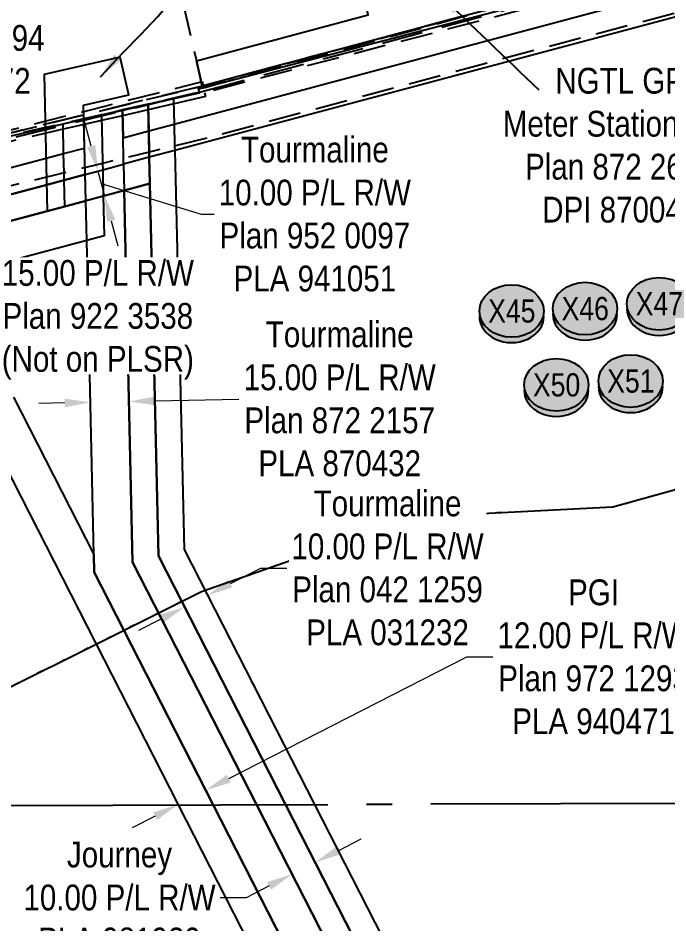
# Model space of a CAD drawing. Extents: x 511972 to 519868, y 5975265 to 5984215.
# Drawn here: x 519129.4 to 519381.2, y 5976963.1 to 5977314.4 of the extents above; entities that cross this region are included whole.
import ezdxf
from ezdxf.enums import TextEntityAlignment as Align

# ---------------------------------------------------------------- set-up
doc = ezdxf.new("R2010")
doc.units = 0
doc.header["$LTSCALE"] = 5
doc.header["$PDSIZE"] = 0.5
for name, pattern in [('foc-ACCESSROAD', [3.75, 2.5, -1.25]), ('foc-FLOWLINE', [3.75, 2.5, -1.25]), ('foc-QUARTERLINE', [33, 25, -3, 2, -3]), ('foc-WHEELTRACKS', [2, 0.4, -1.6]), ('HIDDEN2', [4.7625, 3.175, -1.5875])]:
    doc.linetypes.add(name, pattern=pattern)
doc.layers.get('Defpoints').update_dxf_attribs({"color": 9})
for name, color, linetype in [('AS-POWER', 104, 'foc-POWER'), ('AS-TELUS', 224, 'foc-TEL'), ('F-AR', 190, 'foc-ACCESSROAD'), ('F-EZE', 190, 'foc-FLOWLINE'), ('F-RW', 190, 'Continuous'), ('F-WS', 190, 'foc-ACCESSROAD'), ('L-QSEC', 8, 'foc-QUARTERLINE'), ('P-CROSSINGS', 250, 'Continuous'), ('T-EXISTING RTF', 220, 'HIDDEN2'), ('T-WATER-P3', 160, 'foc-WHEELTRACKS')]:
    doc.layers.add(name, color=color, linetype=linetype)
doc.layers.add('F-RW-T', color=190, linetype='Continuous', lineweight=9)
doc.styles.add('80CG', font='ARIALN.TTF', dxfattribs={"height": 10})
doc.styles.add('80L', font='ARIALN.TTF', dxfattribs={"height": 10})
doc.styles.add('Crossing', font='ARIALN.TTF', dxfattribs={"height": 10})
doc.styles.add('foc-LtypeFont', font='ARIALN.TTF', dxfattribs={"height": 7.35})
doc.linetypes.add('foc-POWER', pattern='A,6,-1,["P",foc-LtypeFont,S=0.2,R=0,X=-0.625,Y=-0.75],-1.24,4', length=12.24)
doc.linetypes.add('foc-TEL', pattern='A,2,-1,["T",foc-LtypeFont,S=0.2,R=0,X=-0.425,Y=-0.75],-1.24,8', length=12.24)
doc.linetypes.add('foc-TOPO-flowdirection-NOLINE', pattern='A,0,[">",foc-LtypeFont,S=0.3,R=0,X=0,Y=-0.945],-20,[">",foc-LtypeFont,S=0.3,R=0,X=0,Y=-0.945],0', length=20)
doc.dimstyles.new('Compass 5 000', dxfattribs={"dimscale": 5, "dimtxt": 9, "dimasz": 2, "dimexe": 0.2, "dimexo": 0.0625, "dimgap": 0.5, "dimtad": 0, "dimtih": 1, "dimtoh": 1, "dimzin": 0, "dimdsep": 46, "dimtxsty": '80CG', "dimcen": 0.1, "dimse1": 1, "dimse2": 1, "dimclrd": 256, "dimclrt": 256, "dimaunit": 1, "dimadec": 4, "dimazin": 0, "dimtfac": 0.06, "dimtofl": 0, "dimtmove": 0, "dimatfit": 1, "dimfxl": 0.2, "dimtolj": 1, "dimtzin": 0, "dimlwd": -1, "dimarcsym": 0})

# ---------------------------------------------------------------- blocks, each defined once
blk = doc.blocks.new('*D501')
at = {"layer": 'Defpoints', "color": 0, "transparency": 16777216}
for p in [(519202.78, 5977090.53), (519206.16, 5977083.93), (519197.25, 5977079.38)]:
    blk.add_point(p, dxfattribs=at)
at = {"layer": 'F-RW-T', "transparency": 16777216}
for p, q in [((519211.69, 5977095.08), (519223.49, 5977101.11)), ((519223.49, 5977101.11), (519233.49, 5977101.11)), ((519184.97, 5977081.43), (519176.06, 5977076.88))]:
    blk.add_line(p, q, dxfattribs=at)
for points in [[(519210.93, 5977096.56), (519212.45, 5977093.6), (519202.78, 5977090.53)], [(519184.21, 5977082.92), (519185.73, 5977079.95), (519193.88, 5977085.98)]]:
    blk.add_solid(points, dxfattribs=at)
at = {"layer": 'F-RW-T', "transparency": 16777216, "insert": (519272.57, 5977101.11), "char_height": 10, "attachment_point": 5, "style": '80CG', "bg_fill": 3, "box_fill_scale": 1.1, "bg_fill_color": 256, "bg_fill_true_color": 13158600, "bg_fill_transparency": 0}
blk.add_mtext('\\A1;Tourmaline \\P10.00 P/L R/W^JPlan 042 1259\\PPLA 031232', dxfattribs=at)
blk = doc.blocks.new('*D506')
at = {"layer": 'Defpoints', "color": 0, "transparency": 16777216}
for p in [(519172.35, 5977165.71), (519157.46, 5977161.98), (519172.42, 5977162.32)]:
    blk.add_point(p, dxfattribs=at)
at = {"layer": 'F-RW-T', "transparency": 16777216}
for p, q in [((519182.34, 5977165.93), (519214.93, 5977166.67)), ((519147.38, 5977165.14), (519137.39, 5977164.92))]:
    blk.add_line(p, q, dxfattribs=at)
for points in [[(519147.35, 5977166.81), (519147.42, 5977163.48), (519157.38, 5977165.37)], [(519182.31, 5977167.6), (519182.38, 5977164.27), (519172.35, 5977165.71)]]:
    blk.add_solid(points, dxfattribs=at)
at = {"layer": 'F-RW-T', "transparency": 16777216, "insert": (519254.02, 5977166.67), "char_height": 10, "attachment_point": 5, "style": '80CG'}
blk.add_mtext('\\A1;Tourmaline\\P15.00 P/L R/W\\PPlan 872 2157\\PPLA 870432', dxfattribs=at)
blk = doc.blocks.new('*D509')
at = {"layer": 'Defpoints', "color": 0, "transparency": 16777216}
for p in [(519193.56, 5977031.63), (519182.87, 5977026.17), (519202.11, 5977014.89)]:
    blk.add_point(p, dxfattribs=at)
at = {"layer": 'F-RW-T', "transparency": 16777216}
for p, q in [((519211.01, 5977019.44), (519303.35, 5977066.62)), ((519303.35, 5977066.62), (519313.35, 5977066.62)), ((519182.52, 5977004.88), (519173.61, 5977000.33))]:
    blk.add_line(p, q, dxfattribs=at)
for points in [[(519210.25, 5977020.93), (519211.77, 5977017.96), (519202.11, 5977014.89)], [(519181.76, 5977006.37), (519183.28, 5977003.4), (519191.42, 5977009.43)]]:
    blk.add_solid(points, dxfattribs=at)
at = {"layer": 'F-RW-T', "transparency": 16777216, "insert": (519352.43, 5977066.62), "char_height": 10, "attachment_point": 5, "style": '80CG'}
blk.add_mtext('\\A1;PGI\\P12.00 P/L R/W^JPlan 972 1293\\PPLA 940471', dxfattribs=at)
blk = doc.blocks.new('*D510')
at = {"layer": 'Defpoints', "color": 0, "transparency": 16777216}
for p in [(519163.41, 5977255.91), (519162.87, 5977245.46), (519165.99, 5977246.29)]:
    blk.add_point(p, dxfattribs=at)
at = {"layer": 'F-RW-T', "transparency": 16777216}
for p, q in [((519157.7, 5977264.73), (519155.11, 5977274.39)), ((519160.29, 5977255.07), (519162.87, 5977245.46)), ((519161.58, 5977250.26), (519200.31, 5977238.33)), ((519200.31, 5977238.33), (519205.31, 5977238.33)), ((519165.46, 5977235.8), (519168.06, 5977226.14))]:
    blk.add_line(p, q, dxfattribs=at)
for points in [[(519159.31, 5977265.16), (519156.09, 5977264.3), (519160.29, 5977255.07)], [(519167.07, 5977236.23), (519163.85, 5977235.37), (519162.87, 5977245.46)]]:
    blk.add_solid(points, dxfattribs=at)
at = {"layer": 'F-RW-T', "transparency": 16777216, "insert": (519244.4, 5977238.33), "char_height": 10, "attachment_point": 5, "style": '80CG'}
blk.add_mtext('\\A1;Tourmaline\\P10.00 P/L R/W^JPlan 952 0097\\PPLA 941051', dxfattribs=at)
blk = doc.blocks.new('*D512')
at = {"layer": 'Defpoints', "color": 0, "transparency": 16777216}
for p in [(519238.72, 5976998.21), (519229.8, 5976993.65), (519235.56, 5976982.37)]:
    blk.add_point(p, dxfattribs=at)
at = {"layer": 'F-RW-T', "transparency": 16777216}
for p, q in [((519253.38, 5976991.48), (519262.29, 5976996.03)), ((519226.66, 5976977.82), (519217.75, 5976973.27)), ((519217.75, 5976973.27), (519207.75, 5976973.27))]:
    blk.add_line(p, q, dxfattribs=at)
for points in [[(519252.62, 5976992.96), (519254.14, 5976990), (519244.48, 5976986.93)], [(519225.9, 5976979.31), (519227.41, 5976976.34), (519235.56, 5976982.37)]]:
    blk.add_solid(points, dxfattribs=at)
at = {"layer": 'F-RW-T', "transparency": 16777216, "insert": (519168.67, 5976973.27), "char_height": 10, "attachment_point": 5, "style": '80CG'}
blk.add_mtext('\\A1;Journey\\P10.00 P/L R/W\\PPLA 981929', dxfattribs=at)
blk = doc.blocks.new('*D521')
at = {"layer": 'Defpoints', "color": 0, "transparency": 16777216}
for p in [(519293.39, 5976913.16), (519294.21, 5976911.56), (519284.49, 5976908.61)]:
    blk.add_point(p, dxfattribs=at)
at = {"layer": 'F-RW-T', "transparency": 16777216}
for p, q in [((519303.11, 5976916.11), (519312.02, 5976920.66)), ((519312.02, 5976920.66), (519322.02, 5976920.66)), ((519276.4, 5976902.46), (519267.49, 5976897.91))]:
    blk.add_line(p, q, dxfattribs=at)
for points in [[(519302.36, 5976917.59), (519303.87, 5976914.62), (519294.21, 5976911.56)], [(519275.64, 5976903.95), (519277.16, 5976900.98), (519285.3, 5976907.01)]]:
    blk.add_solid(points, dxfattribs=at)
at = {"layer": 'F-RW-T', "transparency": 16777216, "insert": (519361.1, 5976920.66), "char_height": 10, "attachment_point": 5, "style": '80CG'}
blk.add_mtext('\\A1;Tourmaline \\P10.00 P/L R/W^JPlan 042 1259\\PPLA 031232', dxfattribs=at)
blk = doc.blocks.new('*D610')
at = {"layer": 'Defpoints', "color": 0, "transparency": 16777216}
for p in [(519092.42, 5977204.32), (519052.65, 5977139.78), (519066.7, 5977134.6)]:
    blk.add_point(p, dxfattribs=at)
at = {"layer": 'F-RW-T', "transparency": 16777216}
for p, q in [((519068.98, 5977212.96), (519059.6, 5977216.42)), ((519101.8, 5977200.86), (519111.18, 5977197.39)), ((519111.18, 5977197.39), (519121.18, 5977197.39))]:
    blk.add_line(p, q, dxfattribs=at)
for points in [[(519069.56, 5977214.52), (519068.4, 5977211.4), (519078.36, 5977209.5)], [(519102.38, 5977202.42), (519101.22, 5977199.29), (519092.42, 5977204.32)]]:
    blk.add_solid(points, dxfattribs=at)
at = {"layer": 'F-RW-T', "transparency": 16777216, "insert": (519160.27, 5977197.39), "char_height": 10, "attachment_point": 5, "style": '80CG', "bg_fill": 3, "box_fill_scale": 1.1, "bg_fill_color": 256, "bg_fill_true_color": 13158600, "bg_fill_transparency": 0}
blk.add_mtext('\\A1;15.00 P/L R/W\\PPlan 922 3538\\P(Not on PLSR)', dxfattribs=at)
blk = doc.blocks.new('xing2')
h = blk.add_hatch(color=50)
h.dxf.hatch_style = 1
edge = h.paths.add_edge_path()
edge.add_ellipse((0, 0), major_axis=(-12.5, 0), ratio=0.816297, start_angle=0, end_angle=360)
h = blk.add_hatch(color=250)
h.dxf.hatch_style = 1
edge = h.paths.add_edge_path()
edge.add_ellipse((0, -2.05), major_axis=(-12.5, 0), ratio=0.816297, start_angle=0, end_angle=180)
edge.add_line((12.5, -2.05), (12.5, 0))
edge.add_ellipse((0, 0), major_axis=(-12.5, 0), ratio=0.816297, start_angle=0, end_angle=180, ccw=False)
edge.add_line((-12.5, 0), (-12.5, -2.05))
at = {"color": 250}
blk.add_ellipse((0, 0), major_axis=(-12.5, 0), ratio=0.816297, dxfattribs=at)
blk.add_ellipse((0, -2.05), major_axis=(-12.5, 0), ratio=0.816297, start_param=0, end_param=3.141593, dxfattribs=at)
at = {"color": 250, "style": 'Crossing'}
blk.add_attdef('CROSSING', text='', height=9, dxfattribs=at).set_placement((0.09, 0.02), align=Align.MIDDLE_CENTER)
at = {"color": 250, "style": 'Crossing', "flags": 1}
for tag, p in [('OWNER', (0.09, -12.49)), ('DESCRIPTION', (0.09, -25.77)), ('LOCATION', (0.09, -39.3)), ('DWG_REF', (0.09, -52.84))]:
    blk.add_attdef(tag, text='', height=9, dxfattribs=at).set_placement(p, align=Align.MIDDLE_CENTER)

msp = doc.modelspace()

# ---------------------------------------------------------------- linework, layer by layer
at = {"layer": 'AS-POWER', "flags": 128}
msp.add_lwpolyline([(518904.905, 5976104.164), (518910.012, 5976112.372), (518946.223, 5976183.36), (518952.355, 5976201.886), (518955.477, 5976211.327), (518956.804, 5976240.855), (518953.793, 5976377.119), (518954.052, 5976386.278), (518954.108, 5976388.256), (518954.475, 5976401.239), (518955.903, 5976451.771), (518959.222, 5976526.546), (518952.63, 5976601.004), (518910.925, 5976913.115), (518896.493, 5976986.575), (518890.52, 5977009.969), (518889.115, 5977015.476), (518882.021, 5977035.443), (518875.095, 5977054.937), (518871.657, 5977064.615), (518868.219, 5977074.292), (518862.432, 5977090.579), (518861.57, 5977090.02), (518859.852, 5977094.855), (518860.714, 5977095.413), (518860.37, 5977096.382), (518864.681, 5977099.174), (518865.025, 5977098.204), (518873.936, 5977103.979), (518882.235, 5977109.353), (518888.871, 5977113.652), (518900.747, 5977121.344), (518908.143, 5977126.135), (518909.394, 5977126.945), (518918.948, 5977133.133), (518928.235, 5977139.149), (518938.51, 5977145.805), (518949.859, 5977177.835), (518957.273, 5977198.759), (518968.862, 5977231.467), (518986.336, 5977235.854), (519004.108, 5977240.317), (519004.445, 5977240.401), (519023.655, 5977245.225), (519038.488, 5977248.949), (519053.673, 5977254.658), (519054.624, 5977253.93), (519054.97, 5977252.42), (519055.008, 5977252.254), (519065.477, 5977254.656), (519146.363, 5977273.217), (519154.477, 5977275.079), (519161.255, 5977276.634), (519169.391, 5977278.501), (519179.311, 5977280.778), (519189.225, 5977283.053), (519199.615, 5977285.437), (519199.277, 5977286.91), (519325.606, 5977319.869), (519328.279, 5977320.573), (519327.261, 5977324.439), (519572.279, 5977388.935), (519602.404, 5977396.864), (519673.61, 5977415.608)], dxfattribs=at)
at = {"layer": 'AS-TELUS', "flags": 128}
msp.add_lwpolyline([(515949.579, 5976047.787), (516027.471, 5976044.952), (516057.085, 5976061.937), (516196.547, 5976141.928), (516321.736, 5976225.403), (516334.645, 5976234.011), (517019.32, 5976690.567), (517074.049, 5976702.55), (517262.929, 5976676.251), (517491.046, 5976610.482), (517580.697, 5976616.487), (517637.752, 5976625.801), (517806.311, 5976653.315), (517942.511, 5976616.621), (518055.969, 5976608.454), (518337.467, 5976668.26), (518507.877, 5976664.878), (518685.061, 5976704.353), (518781.744, 5976791.003), (518834.127, 5976972.19), (518937.633, 5977055.49), (518940.813, 5977056.381), (518957.788, 5977061.137), (519006.67, 5977074.834), (519026.59, 5977077.443), (519046.571, 5977080.02), (519101.819, 5977229.619), (519117.15, 5977233.302), (519180.44, 5977250.193), (519179.718, 5977280.258)], dxfattribs=at)
at = {"layer": 'F-AR', "flags": 128}
msp.add_lwpolyline([(519673.706, 5977392.714), (519604.001, 5977374.326), (519573.876, 5977366.372), (519330.387, 5977302.078), (519205.64, 5977268.646), (519190.045, 5977264.846), (519180.165, 5977262.438), (519170.201, 5977260.01), (519162.102, 5977258.037), (519147.172, 5977254.399), (519078.132, 5977237.576), (519072.257, 5977236.144), (519057.277, 5977232.494), (519036.782, 5977227.783), (519036.775, 5977229.565), (519036.749, 5977235.631), (519036.695, 5977248.289), (519052.68, 5977251.915), (519053.021, 5977251.988), (519066.118, 5977255.208), (519066.96, 5977255.409), (519081.803, 5977259.02), (519200.682, 5977288.029), (519201.094, 5977288.139), (519325.245, 5977321.41), (519573.789, 5977387.04), (519603.914, 5977394.994), (519673.619, 5977413.4)], dxfattribs=at)
at = {"layer": 'F-EZE'}
msp.add_lwpolyline([(519326.112, 5977317.935), (519201.659, 5977285.466), (519202.01, 5977283.936), (519189.672, 5977281.105), (519179.758, 5977278.83), (519169.838, 5977276.553), (519161.702, 5977274.686), (519154.924, 5977273.131), (519146.81, 5977271.269), (519065.924, 5977252.708), (519053.507, 5977249.859), (519053.022, 5977251.973), (519052.837, 5977252.781), (519052.458, 5977253.071), (519045.692, 5977258.251), (519051.245, 5977259.278), (519053.929, 5977259.775), (519053.446, 5977262.384), (519062.956, 5977255.103), (519200.325, 5977289.635), (519200.761, 5977289.878), (519201.094, 5977288.14), (519201.232, 5977287.418), (519325.245, 5977321.41)], dxfattribs=at)
at = {"layer": 'F-RW', "flags": 128}
for points in [[(519673.708, 5977392.292), (519604.004, 5977373.605), (519573.88, 5977365.56), (519190.086, 5977263.066), (519180.209, 5977260.429), (519170.272, 5977257.763), (519170.5, 5977247.504), (519173.754, 5977103.341), (519221.776, 5977009.351), (519299.085, 5976858.045), (519306.533, 5976843.467), (519315.78, 5976825.367), (519384.449, 5976690.941), (519510.869, 5976452.175), (519529.639, 5976424.096), (519539.452, 5976409.416), (519547.673, 5976397.119), (519578.149, 5976354.506), (519608.486, 5976312.09), (519622.378, 5976292.664), (519678.692, 5976211.933)], [(519090.033, 5977246.739), (519140.236, 5977260.048), (519147.016, 5977261.844), (519155.135, 5977263.995), (519154.888, 5977274.696), (519154.873, 5977275.33), (519161.645, 5977276.881), (519169.784, 5977278.769), (519169.802, 5977278.037), (519170.046, 5977267.994), (519179.985, 5977270.658), (519189.848, 5977273.292), (519573.836, 5977375.875)], [(519140.674, 5977239.577), (519155.587, 5977243.56), (519154.743, 5977280.598), (519172.243, 5977284.623), (519168.88, 5977299.237), (519139.47, 5977292.488), (519140.674, 5977239.577)], [(519305.979, 5976866.543), (519232.999, 5977009.392), (519183.728, 5977105.842), (519180.44, 5977250.193), (519180.209, 5977260.429), (519180.165, 5977262.438), (519179.985, 5977270.658), (519179.718, 5977280.258), (519179.696, 5977281.059), (519189.623, 5977283.305), (519189.641, 5977282.481), (519189.848, 5977273.292), (519190.045, 5977264.845), (519190.086, 5977263.066), (519193.678, 5977108.357), (519244.207, 5977009.433), (519320.329, 5976860.425)], [(519096.029, 5977237.998), (519140.457, 5977249.797), (519147.231, 5977251.605), (519155.369, 5977253.779), (519162.155, 5977255.57), (519170.272, 5977257.763), (519170.201, 5977260.01), (519170.046, 5977267.994), (519169.802, 5977278.037), (519169.784, 5977278.769), (519179.696, 5977281.059), (519179.718, 5977280.258), (519179.985, 5977270.658), (519180.165, 5977262.438), (519180.209, 5977260.429), (519180.44, 5977250.193), (519170.5, 5977247.504), (519162.363, 5977245.32), (519155.606, 5977243.541), (519147.442, 5977241.391), (519140.674, 5977239.577), (519101.647, 5977229.166)], [(519101.647, 5977229.166), (519140.674, 5977239.577), (519147.442, 5977241.391), (519147.231, 5977251.605), (519147.172, 5977254.399), (519147.016, 5977261.844), (519146.775, 5977272.879), (519146.763, 5977273.446), (519154.873, 5977275.33), (519161.645, 5977276.881), (519161.663, 5977276.214), (519161.934, 5977265.828), (519162.102, 5977258.036), (519162.155, 5977255.57), (519162.363, 5977245.32), (519162.735, 5977229.913), (519155.961, 5977228.172), (519095.295, 5977211.991)], [(519286.952, 5976848.847), (519204.97, 5977009.289), (519158.871, 5977099.507), (519158.714, 5977106.409), (519155.961, 5977228.172), (519155.606, 5977243.541), (519155.369, 5977253.779), (519147.231, 5977251.605), (519140.457, 5977249.797), (519096.029, 5977237.998), (519088.153, 5977235.894), (519085.043, 5977227.501), (519083.909, 5977224.416), (519077.563, 5977207.245), (519066.875, 5977178.36), (519061.594, 5977164.077), (519035.642, 5977093.739), (519033.18, 5977087.067), (519026.59, 5977077.443), (518995.398, 5977031.853), (518988.671, 5977008.497), (518972.698, 5976953.058)], [(519676.455, 5976741.632), (519606.591, 5976760.865), (519576.398, 5976769.177), (519306.533, 5976843.467), (519299.085, 5976858.045), (519221.776, 5977009.351), (519173.754, 5977103.341), (519170.5, 5977247.504), (519180.44, 5977250.193), (519183.728, 5977105.842), (519232.999, 5977009.392), (519305.979, 5976866.543), (519313.434, 5976851.95), (519562.945, 5976783.259), (519576.354, 5976779.568), (519606.547, 5976771.255), (519676.411, 5976752.021)], [(519127.551, 5977167.382), (519158.714, 5977106.409), (519158.871, 5977099.507), (519204.97, 5977009.289), (519286.952, 5976848.847)], [(519280.497, 5976835.126), (519191.522, 5977009.24), (519117.586, 5977153.93)]]:
    msp.add_lwpolyline(points, dxfattribs=at)
msp.add_lwpolyline([(519201.094, 5977288.139), (519200.682, 5977288.029), (519200.32, 5977289.625), (519200.016, 5977290.955), (519198.465, 5977297.77), (519265.042, 5977315.634), (519254.368, 5977361.899), (519295.326, 5977371.289), (519312.858, 5977375.317), (519323.358, 5977329.623), (519324.891, 5977322.952), (519325.245, 5977321.41), (519201.094, 5977288.139)], close=True, dxfattribs=at)
at = {"layer": 'F-WS', "flags": 128}
msp.add_lwpolyline([(519066.121, 5977255.173), (519052.686, 5977251.891), (519052.164, 5977254.595), (519051.396, 5977258.508), (519050.755, 5977261.775), (519049.181, 5977269.795), (519047.256, 5977279.607), (519046.122, 5977285.382), (519046.008, 5977286.215), (519043.203, 5977300.369), (519023.343, 5977401.475), (519027.151, 5977402.348), (519167.079, 5977434.414), (519168.619, 5977427.771), (519171.968, 5977413.159), (519175.322, 5977398.538), (519198.465, 5977297.77), (519200.016, 5977290.955), (519200.331, 5977289.571), (519200.682, 5977288.029), (519201.168, 5977286.02), (519189.623, 5977283.305), (519179.696, 5977281.059), (519169.784, 5977278.769), (519161.645, 5977276.881), (519154.873, 5977275.33), (519146.763, 5977273.446), (519139.969, 5977271.952), (519081.808, 5977258.964), (519066.964, 5977255.368), (519066.121, 5977255.173)], close=True, dxfattribs=at)
at = {"layer": 'L-QSEC'}
msp.add_line((517969.416, 5977004.766), (519575.378, 5977010.669), dxfattribs=at)
at = {"layer": 'T-EXISTING RTF'}
for points in [[(518924.577, 5977912.316), (518936.864, 5977842.228), (518942.149, 5977812.088), (519028.37, 5977320.403), (519031.994, 5977299.974), (519034.57, 5977285.171), (519034.705, 5977245.788), (519041.169, 5977247.254), (519053.111, 5977249.963), (519053.469, 5977250.04), (519066.588, 5977253.266), (519067.428, 5977253.466), (519082.276, 5977257.078), (519201.177, 5977286.092), (519201.61, 5977286.208), (519325.758, 5977319.479), (519574.299, 5977385.107), (519604.424, 5977393.061), (519673.628, 5977411.335)], [(519673.619, 5977413.4), (519603.914, 5977394.994), (519573.789, 5977387.04), (519325.245, 5977321.41), (519201.094, 5977288.139), (519200.682, 5977288.029), (519081.803, 5977259.02), (519066.96, 5977255.409), (519066.118, 5977255.208), (519053.021, 5977251.988), (519052.68, 5977251.915), (519042.778, 5977249.669), (519036.695, 5977248.289), (519036.568, 5977285.347), (519033.962, 5977300.32), (519030.339, 5977320.75), (518944.118, 5977812.433), (518938.833, 5977842.573), (518926.605, 5977912.323)]]:
    msp.add_lwpolyline(points, dxfattribs=at)
at = {"layer": 'T-WATER-P3', "flags": 128}
msp.add_lwpolyline([(519527.19, 5977250.276), (519514.811, 5977246.434), (519487.333, 5977224.292), (519447.346, 5977166.498), (519419.856, 5977144.957), (519401.868, 5977136.358), (519359.931, 5977124.74), (519306.718, 5977122.053), (519253.675, 5977110.52), (519200.472, 5977091.93), (519083.074, 5977033.383), (519052.826, 5977007.137), (519017.955, 5976971.647), (518983.57, 5976949.823), (518947.192, 5976891.499), (518917.087, 5976873.358), (518819.808, 5976845.063), (518758.425, 5976838.014), (518737.86, 5976838.518), (518701.694, 5976846.514), (518658.904, 5976863.24), (518614.443, 5976865.677), (518570.926, 5976865.88), (518538.775, 5976875.758), (518496.804, 5976904.5), (518452.589, 5976925.098), (518421.204, 5976936.849)], dxfattribs=at)
at = {"layer": 'T-WATER-P3', "linetype": 'foc-TOPO-flowdirection-NOLINE', "flags": 128}
msp.add_lwpolyline([(519527.19, 5977250.276), (519514.811, 5977246.434), (519487.333, 5977224.292), (519447.346, 5977166.498), (519419.856, 5977144.957), (519401.868, 5977136.358), (519359.931, 5977124.74), (519306.718, 5977122.053), (519253.675, 5977110.52), (519200.472, 5977091.93), (519083.074, 5977033.383), (519052.826, 5977007.137), (519017.955, 5976971.647), (518983.57, 5976949.823), (518947.192, 5976891.499), (518917.087, 5976873.358), (518819.808, 5976845.063), (518758.425, 5976838.014), (518737.86, 5976838.518), (518701.694, 5976846.514), (518658.904, 5976863.24), (518614.443, 5976865.677), (518570.926, 5976865.88), (518538.775, 5976875.758), (518496.804, 5976904.5), (518452.589, 5976925.098), (518421.204, 5976936.849)], dxfattribs=at)

# ---------------------------------------------------------------- block references
at = {"layer": 'P-CROSSINGS', "color": 3, "xscale": 0.999404, "yscale": 0.999404, "zscale": 0.999404}
for p, values in [((519349.13, 5977201.723), {'CROSSING': 'X46'}), ((519377.863, 5977203.603), {'CROSSING': 'X47'}), ((519320.657, 5977200.788), {'CROSSING': 'X45'}), ((519366.808, 5977173.628), {'CROSSING': 'X51'}), ((519338.022, 5977172.144), {'CROSSING': 'X50'})]:
    msp.add_blockref('xing2', p, dxfattribs=at).add_auto_attribs(values)

# ---------------------------------------------------------------- texts
at = {"layer": 'F-RW-T', "char_height": 9.99404, "attachment_point": 1, "style": '80L'}
for s, width, insert in [('\\pi10.633;Paramount\\P\\pi1.5964;10.00 P/L R/W\\P\\pi1.9577;Plan 952 1894\\P\\pi7.391;PLA 941372', 76.32106, (519063.815, 5977345.035)), ('\\pi21.684;NGTL GP\\P\\pi1.3077;Meter Station Site\\P\\pi9.9553;Plan 872 2652\\P\\pi16.616;DPI 870040', 92.27536, (519315.94, 5977295.095))]:
    msp.add_mtext_dynamic_manual_height_columns(s, width=width, gutter_width=50, heights=[0], dxfattribs=dict(at, insert=insert))

# ---------------------------------------------------------------- dimensions: what is measured, and where the dimension line sits
at = {"layer": 'F-RW-T'}
for p1, p2, distance, text, picture, middle in [((519238.717, 5976998.205), (519229.8, 5976993.649), 12.662, 'Journey\\P10.00 P/L R/W\\PPLA 981929', '*D512', (519168.665, 5976973.274)), ((519284.485, 5976908.614), (519293.389, 5976913.162), -1.801, 'Tourmaline \\P10.00 P/L R/W^JPlan 042 1259\\PPLA 031232', '*D521', (519361.105, 5976920.657))]:
    dim = msp.add_aligned_dim(p1=p1, p2=p2, distance=distance, text=text, dimstyle='Compass 5 000', dxfattribs=at)
    dim.commit()
    dim.dimension.update_dxf_attribs({"geometry": picture, "text_midpoint": middle})

# ---------------------------------------------------------------- leaders
at = {"layer": 'F-RW-T', "color": 3, "path_type": 1}
msp.add_leader([(519161.335, 5977291.572), (519194.707, 5977330.378), (519208.534, 5977368.717)], dimstyle='Compass 5 000', override={"dimgap": 0.5, "dimtad": 0}, dxfattribs=at)
at = {"layer": 'F-RW-T', "path_type": 1}
msp.add_leader([(519291.99, 5977324.271), (519331.184, 5977286.528)], dimstyle='Compass 5 000', override={"dimgap": 0.5, "dimtad": 0}, dxfattribs=at)

# ---------------------------------------------------------------- next in the draw order: dimensions: what is measured, and where the dimension line sits
at = {"layer": 'F-RW-T'}
dim = msp.add_linear_dim(base=(519202.784, 5977090.531), p1=(519197.248, 5977079.377), p2=(519206.156, 5977083.927), angle=27.05753, text='Tourmaline \\P10.00 P/L R/W^JPlan 042 1259\\PPLA 031232', dimstyle='Compass 5 000', override={"dimtfill": 1}, dxfattribs=at)
dim.commit()
dim.dimension.update_dxf_attribs({"geometry": '*D501', "text_midpoint": (519272.574, 5977101.107), "dimtype": 161})

# ---------------------------------------------------------------- next in the draw order: dimensions: what is measured, and where the dimension line sits
dim = msp.add_linear_dim(base=(519162.871, 5977245.456), p1=(519163.407, 5977255.908), p2=(519165.988, 5977246.293), angle=285.02605, text='Tourmaline\\P10.00 P/L R/W^JPlan 952 0097\\PPLA 941051', dimstyle='Compass 5 000', override={"dimtmove": 1}, dxfattribs=at)
dim.commit()
dim.dimension.update_dxf_attribs({"geometry": '*D510', "text_midpoint": (519207.813, 5977238.333), "dimtype": 161})
for base, p1, p2, angle, text, picture, middle in [((519172.346, 5977165.706), (519157.457, 5977161.983), (519172.423, 5977162.321), 1.29339, 'Tourmaline\\P15.00 P/L R/W\\PPlan 872 2157\\PPLA 870432', '*D506', (519254.015, 5977166.667)), ((519202.106, 5977014.893), (519182.872, 5977026.17), (519193.555, 5977031.628), 27.06581, 'PGI\\P12.00 P/L R/W^JPlan 972 1293\\PPLA 940471', '*D509', (519352.433, 5977066.624))]:
    dim = msp.add_linear_dim(base=base, p1=p1, p2=p2, angle=angle, text=text, dimstyle='Compass 5 000', dxfattribs=at)
    dim.commit()
    dim.dimension.update_dxf_attribs({"geometry": picture, "text_midpoint": middle, "dimtype": 161})

# ---------------------------------------------------------------- next in the draw order: dimensions: what is measured, and where the dimension line sits
at = {"layer": 'F-RW-T', "color": 3}
dim = msp.add_linear_dim(base=(519092.416, 5977204.316), p1=(519052.648, 5977139.779), p2=(519066.701, 5977134.596), angle=339.75406, text='15.00 P/L R/W\\PPlan 922 3538\\P(Not on PLSR)', dimstyle='Compass 5 000', override={"dimtfill": 1}, dxfattribs=at)
dim.commit()
dim.dimension.update_dxf_attribs({"geometry": '*D610', "text_midpoint": (519160.266, 5977197.395), "dimtype": 161})

doc.saveas('drawing.dxf')
